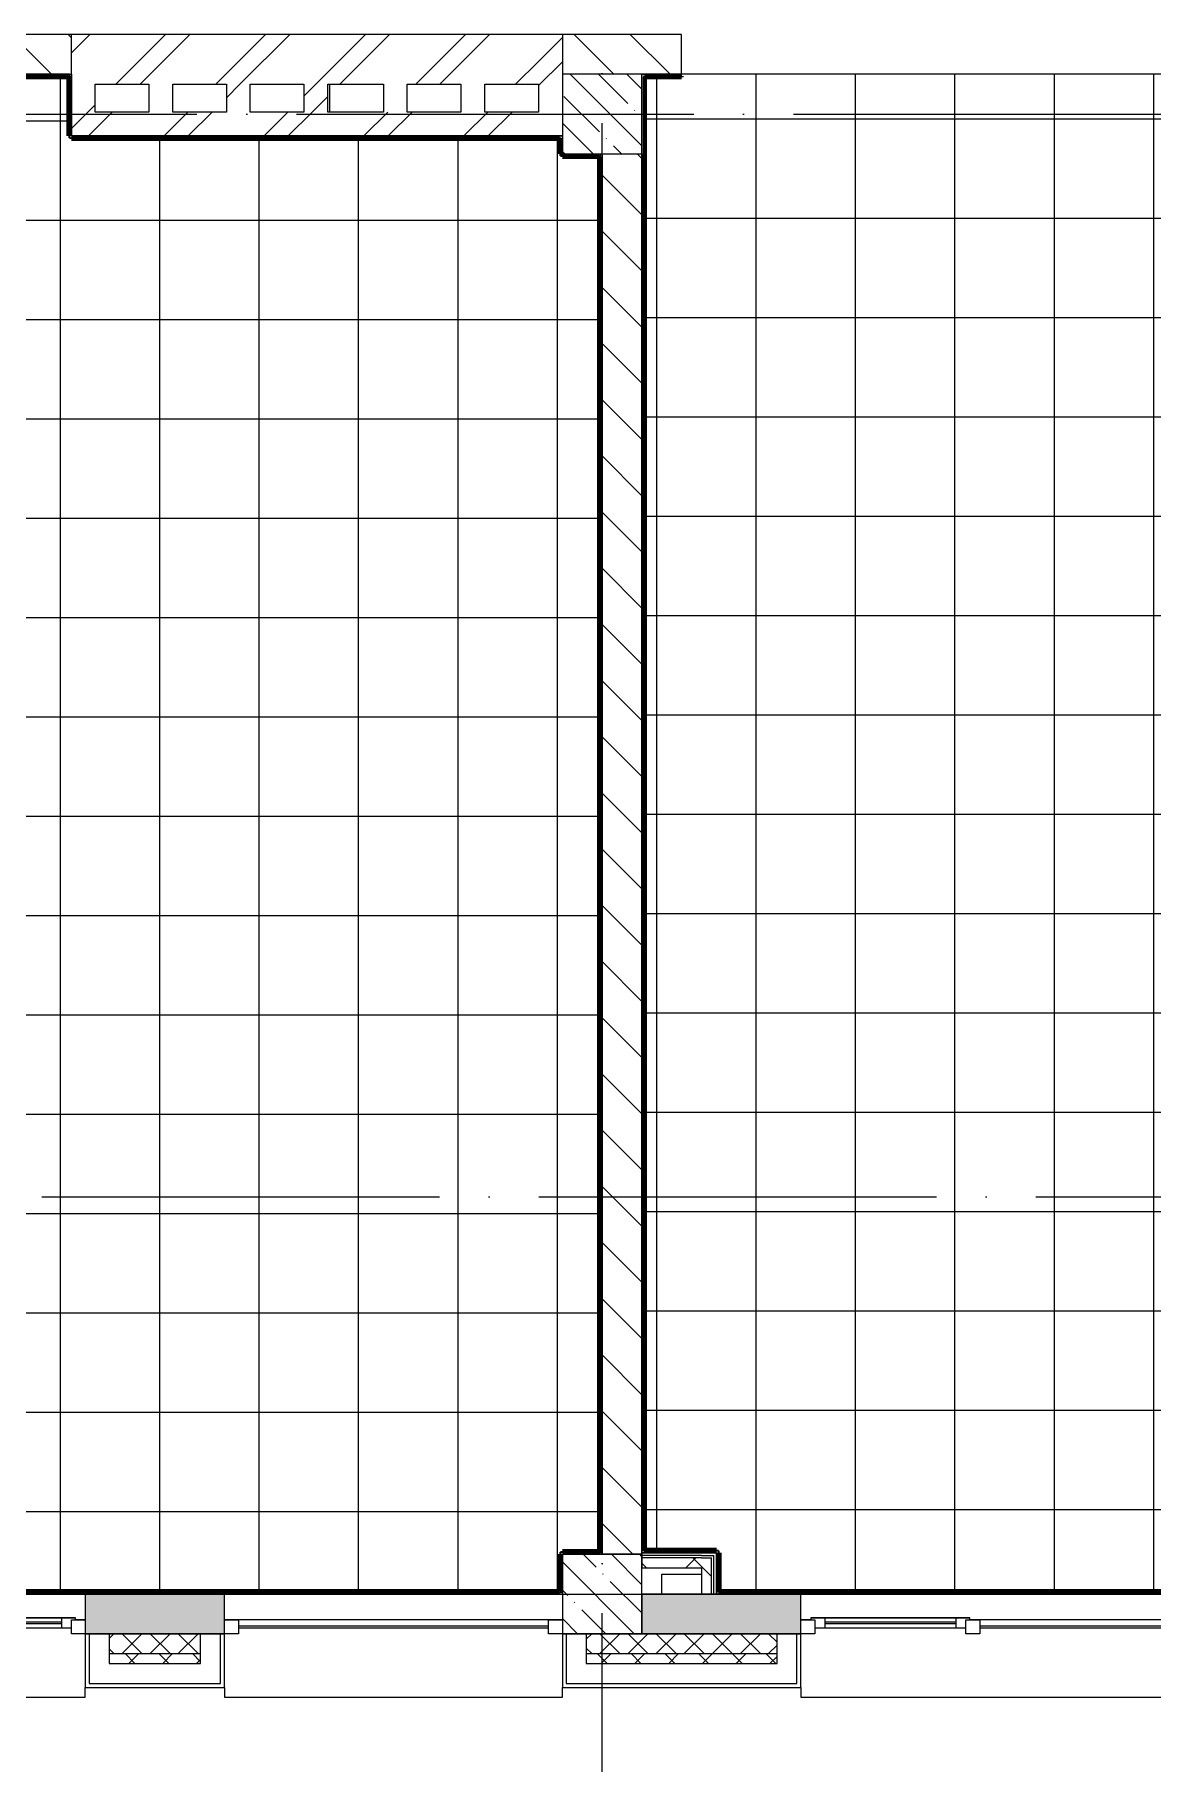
# Model space of a CAD drawing. Header units: millimetres. Extents: x 97 to 214665, y -4577 to 61202.
# Drawn here: x 81393 to 87017, y 42672 to 51375 of the extents above; entities that cross this region are included whole.
import ezdxf

# ---------------------------------------------------------------- set-up
doc = ezdxf.new("R2010")
doc.units = ezdxf.units.MM
doc.linetypes.add('ADSK_Линия сетки', pattern=[2500, 2000, -250, 0, -250])
for name, color, linetype, lineweight in [('A-FLOR-____-OTLN', 192, 'Continuous', 9), ('A-FLOR-____-PATT', 8, 'Continuous', 9), ('A-GLAZ-____-MCUT', 151, 'Continuous', 9), ('A-GLAZ-____-OTLN', 151, 'Continuous', 9), ('A-WALL-____-MCUT', 113, 'Continuous', 9), ('A-WALL-____-PATT', 111, 'Continuous', 9), ('A-WALL-FNSH-MCUT', 113, 'Continuous', 9), ('I-WALL-____-OTLN', 2, 'Continuous', 9), ('S-COLS-____-MCUT', 52, 'Continuous', 9), ('S-COLS-____-OTLN', 52, 'Continuous', 9), ('S-GRID-____-OTLN', 1, 'Continuous', 9)]:
    doc.layers.add(name, color=color, linetype=linetype, lineweight=lineweight)
pattern_1 = [(135, (0, 0), (-141.42136, -141.42136), [])]
pattern_2 = [(45, (0, 0), (-251.4472, 251.4472), []), (45, (0, 381), (-251.4472, 251.4472), [])]
pattern_3 = [(45, (0, 0), (-141.42136, 141.42136), []), (135, (0, 0), (-141.42136, -141.42136), [])]

# ---------------------------------------------------------------- blocks, each defined once
blk = doc.blocks.new('Окно_СКБ_2Ст1 - Окно_СКБ_2Ст 3300_ОК2-29018968-О_АИ_ПП_4_200_Целиком')
at = {"layer": 'A-GLAZ-____-MCUT', "color": 90}
for p, q in [((-1650, -195), (-1650, -125)), ((-1650, -125), (-1580, -125)), ((-1580, -125), (-1580, -195)), ((750, -195), (750, -125)), ((750, -125), (820, -125)), ((820, -125), (820, -195)), ((1580, -155), (820, -155)), ((820, -155), (820, -195)), ((870, -205), (870, -155)), ((1530, -205), (1530, -155)), ((1580, -195), (1580, -125)), ((1580, -125), (1650, -125)), ((1580, -195), (1580, -155)), ((1650, -125), (1650, -195)), ((-1580, -195), (-1650, -195)), ((820, -195), (750, -195)), ((820, -195), (800, -195)), ((800, -195), (800, -205)), ((800, -205), (1600, -205)), ((1600, -205), (800, -205)), ((1650, -195), (1580, -195)), ((1600, -195), (1580, -195)), ((1600, -205), (1600, -195))]:
    blk.add_line(p, q, dxfattribs=at)
at = {"layer": 'A-GLAZ-____-MCUT', "color": 10, "lineweight": 5}
for p, q in [((750, -155), (-1580, -155)), ((750, -165), (-1580, -165)), ((870, -175), (1530, -175)), ((1530, -185), (870, -185))]:
    blk.add_line(p, q, dxfattribs=at)
at = {"layer": 'A-GLAZ-____-OTLN', "color": 10, "lineweight": 5}
for p, q in [((-1650, -195), (800, -195)), ((1600, -195), (1650, -195))]:
    blk.add_line(p, q, dxfattribs=at)
blk = doc.blocks.new('Окно_СКБ_1Ст1 - 120_Окно_СКБ_1Ст_900_ОК3л-29018700-О_АИ_ПП_4_200_Целиком')
at = {"layer": 'A-GLAZ-____-MCUT', "color": 90}
for p, q in [((-450, -195), (-450, -125)), ((-450, -125), (-380, -125)), ((-380, -125), (-380, -195)), ((380, -155), (-380, -155)), ((-380, -155), (-380, -195)), ((-330, -205), (-330, -155)), ((330, -205), (330, -155)), ((380, -195), (380, -125)), ((380, -125), (450, -125)), ((380, -195), (380, -155)), ((450, -125), (450, -195)), ((-380, -195), (-450, -195)), ((-380, -195), (-400, -195)), ((-400, -195), (-400, -205)), ((-400, -205), (400, -205)), ((400, -205), (-400, -205)), ((450, -195), (380, -195)), ((400, -195), (380, -195)), ((400, -205), (400, -195))]:
    blk.add_line(p, q, dxfattribs=at)
at = {"layer": 'A-GLAZ-____-MCUT', "color": 10, "lineweight": 5}
for p, q in [((-330, -175), (330, -175)), ((330, -185), (-330, -185))]:
    blk.add_line(p, q, dxfattribs=at)
at = {"layer": 'A-GLAZ-____-OTLN', "color": 10, "lineweight": 5}
for p, q in [((-450, -195), (-400, -195)), ((400, -195), (450, -195))]:
    blk.add_line(p, q, dxfattribs=at)
blk = doc.blocks.new('Окно_СКБ_1Ст1 - 120_Окно_СКБ_1Ст_1700_ОК19Л-29018918-О_АИ_ПП_4_200_Целиком')
at = {"layer": 'A-GLAZ-____-MCUT', "color": 90}
for p, q in [((-850, -195), (-850, -125)), ((-850, -125), (-780, -125)), ((-780, -125), (-780, -195)), ((780, -195), (780, -125)), ((780, -125), (850, -125)), ((850, -125), (850, -195)), ((-780, -195), (-850, -195)), ((850, -195), (780, -195))]:
    blk.add_line(p, q, dxfattribs=at)
at = {"layer": 'A-GLAZ-____-MCUT', "color": 10, "lineweight": 5}
for p, q in [((780, -155), (-780, -155)), ((780, -165), (-780, -165))]:
    blk.add_line(p, q, dxfattribs=at)
at = {"layer": 'A-GLAZ-____-OTLN', "color": 10, "lineweight": 5}
blk.add_line((-850, -195), (850, -195), dxfattribs=at)
blk = doc.blocks.new('WNW_Отлив1 - Отлив_металлический 2-28596055-О_АИ_ПП_4_200_Целиком')
at = {"layer": 'A-GLAZ-____-OTLN', "color": 10, "lineweight": 5}
for p, q in [((450, 320), (-450, 320)), ((-450, 320), (-450, 270)), ((450, 270), (450, 320))]:
    blk.add_line(p, q, dxfattribs=at)
blk = doc.blocks.new('WNW_Отлив1 - Отлив_металлический 2-28595994-О_АИ_ПП_4_200_Целиком')
at = {"layer": 'A-GLAZ-____-OTLN', "color": 10, "lineweight": 5}
for p, q in [((850, 320), (-850, 320)), ((-850, 320), (-850, 270)), ((850, 270), (850, 320))]:
    blk.add_line(p, q, dxfattribs=at)
blk = doc.blocks.new('WNW_Отлив1 - Отлив_металлический 2-28598290-О_АИ_ПП_4_200_Целиком')
at = {"layer": 'A-GLAZ-____-OTLN', "color": 10, "lineweight": 5}
for p, q in [((1650, 320), (-1650, 320)), ((-1650, 320), (-1650, 270)), ((1650, 270), (1650, 320))]:
    blk.add_line(p, q, dxfattribs=at)
blk = doc.blocks.new('BSC_Колонна _Прямоугольная - 400x400-V43-О_АИ_ПП_4_200_Целиком')
at = {"layer": 'S-COLS-____-OTLN', "lineweight": 5}
h = blk.add_hatch(dxfattribs=at)
h.set_pattern_fill('FP_79', color=256, style=0, pattern_type=2)
h.set_pattern_definition([(135, (-26750, -50975), (-142.5619, -142.5619), []), (135, (-26607.44, -50975), (-142.5619, -142.5619), [252.016, -50.403, 3.353, -47.05])])
h.paths.add_polyline_path([(-200, -200), (200, -200), (200, 200), (-200, 200)])
at = {"layer": 'S-COLS-____-MCUT', "color": 130, "lineweight": 25}
for p, q in [((200, 200), (-200, 200)), ((-200, 200), (-200, -200)), ((200, -200), (200, 200)), ((-200, -200), (200, -200))]:
    blk.add_line(p, q, dxfattribs=at)
blk = doc.blocks.new('0083_СОШ675_АР_R22_rvt-1-О_АИ_ПП_4_200_Целиком')
at = {"layer": 'A-WALL-____-PATT', "lineweight": 5}
h = blk.add_hatch(dxfattribs=at)
h.set_pattern_fill('FP_8', color=10, style=0, pattern_type=2)
h.set_pattern_definition(pattern_1)
h.paths.add_polyline_path([(24080, 51175), (24080, 51375), (20550, 51375), (20550, 51175), (23378.3, 51175)])
h.paths.add_polyline_path([(18050, 51175), (18050, 51375), (17250, 51375), (17250, 51175), (17950, 51175)])
h.paths.add_polyline_path([(14750, 51175), (14750, 51375), (11420, 51375), (11420, 51175), (13714.8, 51175)])
h = blk.add_hatch(dxfattribs=at)
h.set_pattern_fill('FP_11', color=10, style=0, pattern_type=2)
h.set_pattern_definition(pattern_2)
h.paths.add_polyline_path([(24200, 50865), (24200, 51375), (24080, 51375), (24080, 50865)])
h = blk.add_hatch(dxfattribs=at)
h.set_pattern_fill('FP_11', color=10, style=0, pattern_type=2)
h.set_pattern_definition(pattern_2)
h.paths.add_polyline_path([(25650, 51125), (26430, 51125), (26430, 51375), (24200, 51375), (24200, 51125), (25370, 51125)])
h = blk.add_hatch(dxfattribs=at)
h.set_pattern_fill('FP_11', color=10, style=0, pattern_type=2)
h.set_pattern_definition(pattern_2)
h.paths.add_polyline_path([(26550, 50865), (26550, 51375), (26430, 51375), (26430, 50865)])
h = blk.add_hatch(dxfattribs=at)
h.set_pattern_fill('FP_8', color=10, style=0, pattern_type=2)
h.set_pattern_definition(pattern_1)
h.paths.add_polyline_path([(27150, 51175), (27150, 51375), (26550, 51375), (26550, 51175), (26950, 51175)])
h = blk.add_hatch(dxfattribs=at)
h.set_pattern_fill('FP_11', color=10, style=0, pattern_type=2)
h.set_pattern_definition(pattern_2)
h.paths.add_polyline_path([(24590, 50985), (24590, 51125), (24470, 51125), (24470, 50985)])
h = blk.add_hatch(dxfattribs=at)
h.set_pattern_fill('FP_11', color=10, style=0, pattern_type=2)
h.set_pattern_definition(pattern_2)
h.paths.add_polyline_path([(24980, 50985), (24980, 51125), (24860, 51125), (24860, 50985)])
h = blk.add_hatch(dxfattribs=at)
h.set_pattern_fill('FP_11', color=10, style=0, pattern_type=2)
h.set_pattern_definition(pattern_2)
h.paths.add_polyline_path([(25250, 50985), (25370, 50985), (25370, 51125), (25250, 51125)])
h = blk.add_hatch(dxfattribs=at)
h.set_pattern_fill('FP_11', color=10, style=0, pattern_type=2)
h.set_pattern_definition(pattern_2)
h.paths.add_polyline_path([(26160, 50985), (26160, 51125), (26040, 51125), (26040, 50985)])
h = blk.add_hatch(dxfattribs=at)
h.set_pattern_fill('FP_11', color=10, style=0, pattern_type=2)
h.set_pattern_definition(pattern_2)
h.paths.add_polyline_path([(25311, 50865), (26430, 50865), (26430, 50985), (24200, 50985), (24200, 50865), (24344.6, 50865)])
h = blk.add_hatch(dxfattribs=at)
h.set_pattern_fill('FP_8', color=10, style=0, pattern_type=2)
h.set_pattern_definition(pattern_1)
h.paths.add_polyline_path([(26950, 43725), (26950, 50775), (26750, 50775), (26750, 43725), (26760.5, 43725)])
h = blk.add_hatch(dxfattribs=at)
h.set_pattern_fill('FP_20', color=252, style=0, pattern_type=2)
h.set_pattern_definition(pattern_3)
h.paths.add_polyline_path([(26950, 43657), (27250, 43657), (27250, 43707), (26950, 43707)])
h = blk.add_hatch(dxfattribs=at)
h.set_pattern_fill('FP_20', color=252, style=0, pattern_type=2)
h.set_pattern_definition(pattern_3)
h.paths.add_polyline_path([(27300, 43525), (27300, 43707), (27250, 43707), (27250, 43525)])
h = blk.add_hatch(dxfattribs=at)
h.set_pattern_fill('FP_74', color=10, style=0, pattern_type=2)
h.set_pattern_definition([(50, (0, 0), (364.3679, -31.8783), [38.1, -419.1]), (355, (0, 0), (-70.4859, 382.1133), [30.48, -335.28]), (100.451, (30.36, -2.66), (293.885, 350.2334), [32.38, -356.18]), (46.184, (0, 101.6), (542.1585, -84.0858), [57.15, -628.65]), (96.636, (45.2, 94.6), (474.805, 494.8554), [48.57, -534.27]), (351.184, (0, 101.6), (474.8102, 494.85), [45.72, -502.92]), (21, (50.8, 76.2), (303.2285, -204.5305), [38.1, -419.1]), (326, (50.8, 76.2), (123.6039, 368.376), [30.48, -335.28]), (71.451, (76.07, 59.16), (426.8341, 163.8427), [32.38, -356.18]), (37.5, (0, 0), (6.17665, 169.11015), [16.764, -314.452, 16.764, -323.596, -336.55]), (37.5, (0, 0), (6.17665, 169.11015), [-671.576, 16.764, -319.786]), (7.5, (0, 0), (133.63888, 200.3615), [16.764, -177.292, 16.764, -306.832, -128.27]), (7.5, (0, 0), (133.63888, 200.3615), [-517.652, 16.764, -111.506]), (327.5, (-113.28, 0), (271.18182, -11.45836), [16.764, -110.236, 16.764, -379.476, -525.78]), (327.5, (-113.28, 0), (271.18182, -11.45836), [-523.24, 16.764, -509.016]), (317.5, (-164.08, 0), (296.2585, 50.85285), [16.764, -148.336, 16.764, -246.38, -373.38]), (317.5, (-164.08, 0), (296.2585, 50.85285), [-428.244, 16.764, -356.616])])
h.paths.add_polyline_path([(67170, 43325), (69050, 43325), (69050, 43525), (67050, 43525), (67050, 43325), (67070, 43325)])
h.paths.add_polyline_path([(64650, 43325), (65350, 43325), (65350, 43525), (64650, 43525)])
h.paths.add_polyline_path([(60830, 43325), (60850, 43325), (60850, 43525), (60150, 43525), (60150, 43325), (60730, 43325)])
h.paths.add_polyline_path([(62570, 43325), (63350, 43325), (63350, 43525), (62550, 43525), (62550, 43325)])
h.paths.add_polyline_path([(58070, 43325), (58850, 43325), (58850, 43525), (58050, 43525), (58050, 43325)])
h.paths.add_polyline_path([(54301.6, 43325), (54350, 43325), (54350, 43525), (53550, 43525), (53550, 43325), (53818.4, 43325)])
h.paths.add_polyline_path([(49850, 43325), (49850, 43525), (49050, 43525), (49050, 43325), (49469.8, 43325)])
h.paths.add_polyline_path([(44670, 43325), (45350, 43325), (45350, 43525), (44550, 43525), (44550, 43325), (44638.1, 43325)])
h.paths.add_polyline_path([(42850, 43325), (42850, 43525), (42150, 43525), (42150, 43325), (42830, 43325)])
h.paths.add_polyline_path([(40772.6, 43325), (40850, 43325), (40850, 43525), (40050, 43525), (40050, 43325), (40289.5, 43325)])
h.paths.add_polyline_path([(36350, 43325), (36750, 43325), (36750, 43525), (36350, 43525)])
h.paths.add_polyline_path([(35570, 43325), (35950, 43325), (35950, 43525), (35550, 43525), (35550, 43325)])
h.paths.add_polyline_path([(32075.5, 43325), (32250, 43325), (32250, 43525), (31450, 43525), (31450, 43325), (31592.3, 43325)])
h.paths.add_polyline_path([(27726.9, 43325), (27750, 43325), (27750, 43525), (26950, 43525), (26950, 43325), (27630, 43325)])
h.paths.add_polyline_path([(23250, 43325), (23250, 43525), (22450, 43525), (22450, 43325), (23230, 43325)])
h.paths.add_polyline_path([(24730, 43325), (24850, 43325), (24850, 43525), (24150, 43525), (24150, 43325), (24270, 43325)])
h.paths.add_polyline_path([(18730, 43325), (18750, 43325), (18750, 43525), (17950, 43525), (17950, 43325), (18630, 43325)])
h.paths.add_polyline_path([(13450, 43325), (14250, 43325), (14250, 43525), (13450, 43525)])
h.paths.add_polyline_path([(9730, 43325), (9750, 43325), (9750, 43525), (8950, 43525), (8950, 43325), (9630, 43325)])
h.paths.add_polyline_path([(6467.1, 43325), (6850, 43325), (6850, 43525), (6150, 43525), (6150, 43325), (6270, 43325)])
h.paths.add_polyline_path([(5017.6, 43325), (5250, 43325), (5250, 43525), (4450, 43525), (4450, 43325), (4534.4, 43325)])
h.paths.add_polyline_path([(750, 43325), (750, 43525), (200, 43525), (200, 43325), (730, 43325)])
h = blk.add_hatch(dxfattribs=at)
h.set_pattern_fill('FP_21', color=10, style=0, pattern_type=2)
h.set_pattern_definition([(45, (0, 0), (-70.71068, 70.71068), []), (135, (0, 0), (-70.71068, -70.71068), [])])
h.paths.add_polyline_path([(69150, 43225), (69150, 43325), (67170, 43325), (67170, 43225), (68796.9, 43225)])
h.paths.add_polyline_path([(64770, 43225), (65230, 43225), (65230, 43325), (64770, 43325), (64770, 43281.5)])
h.paths.add_polyline_path([(63630, 43225), (63630, 43325), (62670, 43325), (62670, 43225)])
h.paths.add_polyline_path([(60730, 43225), (60730, 43325), (60270, 43325), (60270, 43225)])
h.paths.add_polyline_path([(59130, 43225), (59130, 43325), (58170, 43325), (58170, 43225)])
h.paths.add_polyline_path([(54630, 43225), (54630, 43325), (53670, 43325), (53670, 43225)])
h.paths.add_polyline_path([(49170, 43225), (50130, 43225), (50130, 43325), (49170, 43325), (49170, 43281.5)])
h.paths.add_polyline_path([(45630, 43225), (45630, 43325), (44670, 43325), (44670, 43225)])
h.paths.add_polyline_path([(42270, 43225), (42730, 43225), (42730, 43325), (42270, 43325), (42270, 43281.5)])
h.paths.add_polyline_path([(41130, 43225), (41130, 43325), (40170, 43325), (40170, 43225), (40772.6, 43225)])
h.paths.add_polyline_path([(35670, 43225), (36630, 43225), (36630, 43325), (35670, 43325), (35670, 43281.5)])
h.paths.add_polyline_path([(32130, 43225), (32130, 43325), (31170, 43325), (31170, 43225)])
h.paths.add_polyline_path([(26670, 43225), (27630, 43225), (27630, 43325), (26670, 43325), (26670, 43281.5)])
h.paths.add_polyline_path([(24270, 43225), (24730, 43225), (24730, 43325), (24270, 43325), (24270, 43281.5)])
h.paths.add_polyline_path([(23130, 43225), (23130, 43325), (22170, 43325), (22170, 43225)])
h.paths.add_polyline_path([(17670, 43225), (18630, 43225), (18630, 43325), (17670, 43325), (17670, 43281.5)])
h.paths.add_polyline_path([(14130, 43225), (14130, 43325), (13170, 43325), (13170, 43225), (13714.8, 43225)])
h.paths.add_polyline_path([(9630, 43225), (9630, 43325), (8670, 43325), (8670, 43225)])
h.paths.add_polyline_path([(5130, 43225), (5130, 43325), (4170, 43325), (4170, 43225)])
h.paths.add_polyline_path([(6270, 43225), (6730, 43225), (6730, 43325), (6270, 43325), (6270, 43281.5)])
h.paths.add_polyline_path([(630, 43225), (630, 43325), (-300, 43325), (-300, 43225)])
h = blk.add_hatch(dxfattribs=at)
h.set_pattern_fill('FP_7', color=10, style=0, pattern_type=2)
h.set_pattern_definition([(135, (0, 0), (-84.85281, -84.85281), []), (225, (0, 0), (84.85281, -84.85281), [])])
h.paths.add_polyline_path([(69050, 43175), (69150, 43175), (69150, 43225), (67170, 43225), (67170, 43175), (68796.9, 43175)])
h.paths.add_polyline_path([(65230, 43175), (65230, 43225), (64770, 43225), (64770, 43175)])
h.paths.add_polyline_path([(63630, 43175), (63630, 43225), (62670, 43225), (62670, 43175)])
h.paths.add_polyline_path([(60730, 43175), (60730, 43225), (60270, 43225), (60270, 43175)])
h.paths.add_polyline_path([(59130, 43175), (59130, 43225), (58170, 43225), (58170, 43175)])
h.paths.add_polyline_path([(54630, 43175), (54630, 43225), (53670, 43225), (53670, 43175)])
h.paths.add_polyline_path([(50130, 43175), (50130, 43225), (49170, 43225), (49170, 43175)])
h.paths.add_polyline_path([(44670, 43175), (45630, 43175), (45630, 43225), (44670, 43225)])
h.paths.add_polyline_path([(42730, 43175), (42730, 43225), (42270, 43225), (42270, 43175)])
h.paths.add_polyline_path([(41130, 43175), (41130, 43225), (40170, 43225), (40170, 43175), (40772.6, 43175)])
h.paths.add_polyline_path([(36630, 43175), (36630, 43225), (35670, 43225), (35670, 43175)])
h.paths.add_polyline_path([(32130, 43175), (32130, 43225), (31170, 43225), (31170, 43175)])
h.paths.add_polyline_path([(26670, 43175), (27630, 43175), (27630, 43225), (26670, 43225)])
h.paths.add_polyline_path([(24270, 43175), (24730, 43175), (24730, 43225), (24270, 43225)])
h.paths.add_polyline_path([(23130, 43175), (23130, 43225), (22170, 43225), (22170, 43175)])
h.paths.add_polyline_path([(17670, 43175), (18630, 43175), (18630, 43225), (17670, 43225)])
h.paths.add_polyline_path([(13714.8, 43175), (14130, 43175), (14130, 43225), (13170, 43225), (13170, 43175)])
h.paths.add_polyline_path([(9630, 43175), (9630, 43225), (8670, 43225), (8670, 43175)])
h.paths.add_polyline_path([(6730, 43175), (6730, 43225), (6270, 43225), (6270, 43175)])
h.paths.add_polyline_path([(4170, 43175), (5130, 43175), (5130, 43225), (4170, 43225)])
h.paths.add_polyline_path([(630, 43175), (630, 43225), (-350, 43225), (-350, 43175)])
at = {"layer": 'S-COLS-____-OTLN', "lineweight": 5}
h = blk.add_hatch(dxfattribs=at)
h.set_pattern_fill('FP_31', color=256, style=0, pattern_type=2)
h.set_pattern_definition([(135, (0, 0), (-142.5612, -142.5612), []), (135, (142.56, 0), (-142.5612, -142.5612), [252.016, -50.403, 3.353, -47.05])])
h.paths.add_polyline_path([(26550, 43325), (26950, 43325), (26950, 43725), (26550, 43725)])
at = {"layer": 'A-FLOR-____-OTLN', "color": 90}
for p, q in [((25380, 50985), (25380, 51125)), ((27050, 43525), (27050, 43625)), ((27050, 43625), (27250, 43625))]:
    blk.add_line(p, q, dxfattribs=at)
at = {"layer": 'A-WALL-____-MCUT', "color": 50, "lineweight": 13}
for p, q in [((24080, 51375), (20550, 51375)), ((24200, 51375), (24080, 51375)), ((26430, 51375), (24200, 51375)), ((26550, 51375), (26430, 51375)), ((27150, 51375), (26550, 51375)), ((27150, 51175), (27150, 51375)), ((20550, 51175), (24080, 51175)), ((24080, 51175), (24080, 50865)), ((26950, 51175), (27150, 51175)), ((24200, 50985), (24200, 51125)), ((24200, 51125), (24470, 51125)), ((24470, 51125), (24470, 50985)), ((24590, 50985), (24590, 51125)), ((24590, 51125), (24860, 51125)), ((24860, 51125), (24860, 50985)), ((24980, 50985), (24980, 51125)), ((24980, 51125), (25250, 51125)), ((25250, 51125), (25250, 50985)), ((25370, 50985), (25370, 51125)), ((25370, 51125), (25650, 51125)), ((25650, 51125), (25650, 50985)), ((25770, 50985), (25770, 51125)), ((25770, 51125), (26040, 51125)), ((26040, 51125), (26040, 50985)), ((26160, 50985), (26160, 51125)), ((26160, 51125), (26430, 51125)), ((26430, 51125), (26430, 50985)), ((24470, 50985), (24200, 50985)), ((24860, 50985), (24590, 50985)), ((25250, 50985), (24980, 50985)), ((25650, 50985), (25370, 50985)), ((26040, 50985), (25770, 50985)), ((26430, 50985), (26160, 50985)), ((24080, 50865), (24200, 50865)), ((24200, 50865), (26430, 50865)), ((26430, 50865), (26550, 50865)), ((26750, 50775), (26750, 43725)), ((26950, 43725), (26950, 50775)), ((26750, 43725), (26950, 43725)), ((26950, 43707), (26950, 43657)), ((27250, 43707), (26950, 43707)), ((27250, 43707), (27300, 43707)), ((27300, 43525), (27300, 43707)), ((26950, 43657), (27250, 43657)), ((27250, 43657), (27250, 43525)), ((24850, 43525), (24150, 43525)), ((24150, 43525), (24150, 43325)), ((24850, 43325), (24850, 43525)), ((27750, 43525), (26950, 43525)), ((27250, 43525), (27300, 43525)), ((27750, 43325), (27750, 43525)), ((24170, 43325), (24150, 43325)), ((24150, 43325), (24170, 43325)), ((24270, 43325), (24170, 43325)), ((24170, 43325), (24270, 43325)), ((24730, 43325), (24270, 43325)), ((24270, 43325), (24730, 43325)), ((24830, 43325), (24730, 43325)), ((24730, 43325), (24830, 43325)), ((24850, 43325), (24830, 43325)), ((24830, 43325), (24850, 43325)), ((27630, 43325), (26950, 43325)), ((26950, 43325), (27630, 43325)), ((27730, 43325), (27630, 43325)), ((27630, 43325), (27730, 43325)), ((27750, 43325), (27730, 43325)), ((27730, 43325), (27750, 43325))]:
    blk.add_line(p, q, dxfattribs=at)
at = {"layer": 'A-WALL-____-MCUT', "color": 10, "lineweight": 5}
for p, q in [((24080, 51175), (24080, 51375)), ((26550, 51375), (26550, 51175)), ((27250, 43719.5), (26950, 43719.5)), ((27250, 43719.5), (27300, 43719.5)), ((27300, 43719.5), (27312.5, 43719.5)), ((27312.5, 43525), (27312.5, 43719.5)), ((26950, 43525), (26950, 43325)), ((24170, 43325), (24170, 43075)), ((24270, 43325), (24270, 43225)), ((24730, 43225), (24730, 43325)), ((24830, 43075), (24830, 43325)), ((26570, 43325), (26570, 43075)), ((26670, 43325), (26670, 43225)), ((27630, 43225), (27630, 43325)), ((27730, 43075), (27730, 43325)), ((24270, 43225), (24270, 43175)), ((24270, 43225), (24730, 43225)), ((24270, 43175), (24730, 43175)), ((24730, 43175), (24730, 43225)), ((26670, 43225), (26670, 43175)), ((26670, 43225), (27630, 43225)), ((26670, 43175), (27630, 43175)), ((27630, 43175), (27630, 43225)), ((24170, 43075), (24830, 43075)), ((26570, 43075), (27730, 43075))]:
    blk.add_line(p, q, dxfattribs=at)
at = {"layer": 'A-WALL-____-MCUT', "color": 90}
blk.add_line((26950, 43325), (26670, 43325), dxfattribs=at)
at = {"layer": 'A-WALL-FNSH-MCUT', "color": 90}
for p, q in [((27250, 43732), (26950, 43732)), ((26950, 43732), (26950, 43719.5)), ((26950, 43719.5), (26950, 43707)), ((27300, 43732), (27250, 43732)), ((27312.5, 43732), (27300, 43732)), ((27325, 43732), (27312.5, 43732)), ((27325, 43525), (27325, 43732)), ((27300, 43525), (27312.5, 43525)), ((27312.5, 43525), (27325, 43525)), ((24150, 43325), (24150, 43055)), ((24850, 43055), (24850, 43325)), ((26570, 43325), (26550, 43325)), ((26550, 43325), (26550, 43055)), ((26670, 43325), (26570, 43325)), ((27750, 43055), (27750, 43325)), ((24150, 43055), (24850, 43055)), ((26550, 43055), (27750, 43055))]:
    blk.add_line(p, q, dxfattribs=at)
at = {"layer": 'I-WALL-____-OTLN', "color": 90}
for p, q in [((23250, 43525), (24150, 43525)), ((24850, 43525), (26550, 43525)), ((27750, 43525), (31050, 43525))]:
    blk.add_line(p, q, dxfattribs=at)
at = {"layer": 'S-COLS-____-MCUT', "color": 130, "lineweight": 25}
for p, q in [((26950, 43725), (26550, 43725)), ((26550, 43725), (26550, 43325)), ((26950, 43525), (26950, 43725)), ((26550, 43325), (26950, 43325))]:
    blk.add_line(p, q, dxfattribs=at)
at = {"layer": 'S-COLS-____-OTLN', "color": 90}
blk.add_line((26950, 43325), (26950, 43525), dxfattribs=at)
at = {"layer": 'A-GLAZ-____-OTLN', "color": 90, "lineweight": 9, "rotation": 180}
for name, p in [('Окно_СКБ_1Ст1 - 120_Окно_СКБ_1Ст_900_ОК3л-29018700-О_АИ_ПП_4_200_Целиком', (23700, 43200)), ('Окно_СКБ_1Ст1 - 120_Окно_СКБ_1Ст_1700_ОК19Л-29018918-О_АИ_ПП_4_200_Целиком', (25700, 43200)), ('Окно_СКБ_2Ст1 - Окно_СКБ_2Ст 3300_ОК2-29018968-О_АИ_ПП_4_200_Целиком', (29400, 43200)), ('WNW_Отлив1 - Отлив_металлический 2-28596055-О_АИ_ПП_4_200_Целиком', (23700, 43325)), ('WNW_Отлив1 - Отлив_металлический 2-28595994-О_АИ_ПП_4_200_Целиком', (25700, 43325)), ('WNW_Отлив1 - Отлив_металлический 2-28598290-О_АИ_ПП_4_200_Целиком', (29400, 43325))]:
    blk.add_blockref(name, p, dxfattribs=at)
at = {"layer": 'S-COLS-____-OTLN', "color": 90, "lineweight": 9}
blk.add_blockref('BSC_Колонна _Прямоугольная - 400x400-V43-О_АИ_ПП_4_200_Целиком', (26750, 50975), dxfattribs=at)

msp = doc.modelspace()

# ---------------------------------------------------------------- hatches: boundary and pattern name
at = {"layer": 'A-FLOR-____-PATT'}
h = msp.add_hatch(dxfattribs=at)
h.set_pattern_fill('FP_206', color=256, style=0, pattern_type=2)
h.set_pattern_definition([(270, (92023.1, 47450), (500, 3e-14), []), (0, (92023.1, 47450), (0, 500), [])])
h.paths.add_polyline_path([(88548.114412, 43525), (88548.114412, 43725), (88948.09249, 43725), (88948.09249, 43731.999414), (88548.09249, 43732), (88548.09249, 43525.000586)])
h.paths.add_polyline_path([(84838.114412, 43540.000586), (88533.09249, 43540.000586), (88533.09249, 43732), (88538.09249, 43732), (88538.09249, 43742), (88548.09249, 43742), (88548.114412, 43747), (89323.114412, 43747), (89323.114412, 43742), (89333.114412, 43742), (89333.114412, 43732), (89338.114412, 43732), (89338.114412, 43540.000586), (93058.114412, 43540.000586), (93058.114412, 43732.03554), (93063.114412, 43732.03554), (93063.114412, 43742.03554), (93073.114412, 43742.03554), (93073.745582, 43747.03554), (93433.114412, 43747.03554), (93433.114412, 50850), (90598.114412, 50850), (90598.114412, 50855), (90588.114412, 50855), (90588.114412, 50864.999414), (90583.114412, 50864.999414), (90583.114412, 51160), (88963.09249, 51160), (88963.09249, 50766), (88958.09249, 50766), (88958.09249, 50756), (88948.09249, 50756), (88948.09249, 50751), (87938.09249, 50751), (87938.09249, 50756), (87928.09249, 50756), (87928.09249, 50752.5), (87918.09249, 50752.5), (87918.09249, 51155), (87283.114412, 51155), (87283.114412, 51160), (87148.114412, 51160), (87148.114412, 51174.999414), (84648.114412, 51174.999414), (84648.114412, 51160), (84463.09249, 51160), (84463.09249, 43747), (84823.114412, 43747), (84823.114412, 43742), (84833.114412, 43742), (84833.114412, 43732), (84838.114412, 43731.971228)])
h.paths.add_polyline_path([(89248.114412, 43731.999414), (89248.112067, 43732), (89090.405757, 43731.999414)])
h.paths.add_polyline_path([(88947.603807, 50766), (88948.09249, 50766), (88948.09249, 50774.999414), (88748.09249, 50774.999414), (88748.09249, 50766)])
h.paths.add_polyline_path([(87928.09249, 51165), (87938.09249, 51165), (87938.091904, 51174.999414), (87928.09249, 51174.999414)])
h = msp.add_hatch(dxfattribs=at)
h.set_pattern_fill('FP_273', color=256, style=0, pattern_type=2)
h.set_pattern_definition([(270, (92023.1, 47440), (500, 3e-14), []), (0, (92023.1, 47440), (0, 500), [])])
h.paths.add_polyline_path([(82809.109878, 43540.000586), (84033.09249, 43540.000586), (84033.09249, 43725), (84038.09249, 43725), (84038.09249, 43735), (84048.09249, 43735), (84048.823632, 43740), (84233.114412, 43740), (84233.114412, 50760.000586), (84048.114412, 50760.000586), (84048.098326, 50765.000586), (84038.114412, 50765.36437), (84038.114412, 50775), (84033.114412, 50775.000586), (84033.114412, 50850), (81578.114412, 50850), (81578.11133, 50855), (81568.114412, 50855), (81568.114412, 50865), (81563.114412, 50865.09165), (81563.114412, 51160), (79963.09249, 51160), (79963.09249, 50766), (79958.09249, 50765), (79958.09249, 50756), (79948.09249, 50756), (79947.320086, 50751), (78948.114412, 50751), (78948.114412, 50756), (78938.114412, 50756), (78938.114412, 50752.5), (78928.114412, 50752.5), (78928.114412, 51155), (78293.136333, 51155), (78293.136333, 51164.999414), (78273.09249, 51164.999414), (78273.09249, 51160), (78048.114412, 51160), (78048.114412, 51164.999414), (75548.114412, 51164.999414), (75548.114412, 51160), (75463.09249, 51160), (75463.09249, 50775), (75458.09249, 50775), (75458.09249, 50765), (75448.09249, 50764.227262), (75447.972568, 50760), (75263.09249, 50760), (75263.09249, 43747), (75823.114412, 43747), (75823.114412, 43742), (75833.114412, 43742), (75833.114412, 43732), (75838.114412, 43732), (75838.114412, 43540.000586), (79533.09249, 43540.000586), (79533.09249, 43732), (79538.09249, 43732), (79538.09249, 43742), (79548.09249, 43742), (79548.114412, 43747), (80325.695588, 43747), (80325.695588, 43742), (80335.695588, 43742), (80335.695588, 43732), (80340.695588, 43732), (80340.695588, 43540.000586), (82357.114764, 43540.000586)])
h.paths.add_polyline_path([(84048.09249, 43540.000586), (84048.114412, 43540.000586), (84048.09249, 43714.998822)])
h.paths.add_polyline_path([(79548.114412, 43540.000586), (79548.681788, 43725), (79948.09249, 43725), (79948.09249, 43731.999414), (79548.09249, 43732), (79548.09249, 43540.000586)])
h.paths.add_polyline_path([(84248.09249, 43725), (84248.114412, 43725), (84248.09249, 43735)])
h.paths.add_polyline_path([(75258.09249, 43725), (75448.114412, 43725), (75448.100345, 43732), (75248.114412, 43732), (75248.3981, 43725)])
h.paths.add_polyline_path([(80250.695588, 43731.999414), (80250.693244, 43732), (79948.114412, 43732)])
at = {"layer": 'A-WALL-____-PATT'}
for points in [[(81568.114412, 51165), (81568.114412, 51175), (79948.09249, 51175), (79948.09249, 51165), (80876.403454, 51165)], [(81578.114412, 50855), (81578.114412, 51165), (81568.114412, 51165), (81568.114412, 50855)], [(84448.09249, 43742), (84458.09249, 43742), (84458.09249, 51165), (84448.114412, 51165), (84448.09249, 44004.354393)], [(84038.114412, 50855), (84048.114412, 50855), (84048.114412, 50865), (81578.114412, 50865), (81578.114412, 50855), (83775.46309, 50855)], [(84048.114412, 50765.000586), (84048.114412, 50855), (84038.114412, 50855), (84038.114412, 50765.000586)], [(84238.114412, 50765.000586), (84238.114412, 50775), (84048.114412, 50775), (84048.114412, 50765.000586)], [(84238.114412, 43735), (84248.114412, 43735), (84248.113826, 50775), (84238.114412, 50775), (84238.114412, 44004.354393)], [(84048.09249, 43535.000586), (84048.09249, 43735), (84038.09249, 43735), (84038.09249, 43535.000586)], [(84248.09249, 43725), (84248.09249, 43735), (84048.09249, 43735), (84048.09249, 43725)], [(84823.114412, 43732), (84833.114412, 43732), (84833.114412, 43742), (84448.09249, 43742), (84448.09249, 43732), (84741.816302, 43732)], [(84833.114412, 43535.000586), (84833.114412, 43732), (84823.114412, 43732), (84823.114412, 43535.000586)], [(85248.09249, 43525.000586), (85248.09249, 43535.000586), (84823.114412, 43535.000586), (84823.114412, 43525.000586), (85224.992908, 43525.000586)]]:
    msp.add_hatch(color=7, dxfattribs=at).paths.add_polyline_path(points)
h = msp.add_hatch(color=7, dxfattribs=at)
h.paths.add_polyline_path([(87640.875939, 51165), (87928.09249, 51165), (87928.09249, 51175), (87148.114412, 51175), (87148.114412, 51165), (87293.114412, 51165)])
h.paths.add_polyline_path([(84648.114412, 51165), (84648.114412, 51175), (84448.114412, 51174.978078), (84448.114412, 51165), (84458.09249, 51165)])
h = msp.add_hatch(color=7, dxfattribs=at)
h.paths.add_polyline_path([(82348.114412, 43525.000586), (82348.114412, 43535.000586), (81648.114412, 43535.000586), (81648.114412, 43525.000586)])
h.paths.add_polyline_path([(80393.226848, 43525.000586), (80748.114412, 43525.000586), (80748.114412, 43535.000586), (80325.695588, 43535.000586), (80325.695588, 43525.000586)])

# ---------------------------------------------------------------- linework, layer by layer
at = {"layer": 'A-FLOR-____-OTLN'}
msp.add_line((87148.114412, 51174.999414), (84648.114412, 51174.999414), dxfattribs=at)
at = {"layer": 'A-WALL-____-MCUT', "color": 7}
for p, q in [((81568.114412, 51175), (79948.09249, 51175)), ((81568.114412, 51175), (81568.114412, 50855)), ((84648.114412, 51175), (84448.114412, 51175)), ((84648.114412, 51165), (84648.114412, 51175)), ((79958.09249, 51165), (81578.114412, 51165)), ((81578.114412, 50865), (81578.114412, 51165)), ((84458.09249, 43742), (84458.09249, 51165)), ((84458.09249, 51165), (84648.114412, 51165)), ((81568.114412, 50855), (84038.114412, 50855)), ((84048.114412, 50865), (81578.114412, 50865)), ((84038.114412, 50855), (84038.114412, 50765.000586)), ((84038.114412, 50765.000586), (84238.114412, 50765.000586)), ((84238.114412, 50775), (84238.114412, 43735)), ((84248.114412, 43735), (84248.114412, 50775)), ((84448.09249, 50775), (84448.09249, 43732)), ((84038.09249, 43735), (84038.09249, 43535.000586)), ((84038.09249, 43735), (84248.114412, 43735)), ((84048.09249, 43535.000586), (84048.09249, 43725)), ((84048.09249, 43725), (84248.09249, 43725)), ((84248.09249, 43725), (84248.09249, 43735)), ((84448.09249, 43732), (84823.114412, 43732)), ((84833.114412, 43742), (84458.09249, 43742)), ((84823.114412, 43732), (84823.114412, 43525.000586)), ((84833.114412, 43535.000586), (84833.114412, 43742)), ((82348.114412, 43535.000586), (81648.114412, 43535.000586)), ((81648.114412, 43535.000586), (81648.114412, 43525.000586)), ((81648.114412, 43525.000586), (82348.114412, 43525.000586)), ((82348.114412, 43525.000586), (82348.114412, 43535.000586)), ((84038.09249, 43535.000586), (84048.09249, 43535.000586)), ((84823.114412, 43525.000586), (85248.09249, 43525.000586)), ((85248.09249, 43535.000586), (84833.114412, 43535.000586)), ((85248.09249, 43525.000586), (85248.09249, 43535.000586))]:
    msp.add_line(p, q, dxfattribs=at)
at = {"layer": 'I-WALL-____-OTLN', "color": 5, "lineweight": 90}
for p, q in [((81563.114412, 51160), (79963.09249, 51160)), ((81563.114412, 50865), (81563.114412, 51160)), ((84463.09249, 51160), (84463.09249, 43741.863022)), ((84648.114412, 51160), (84463.09249, 51160)), ((84648.114412, 51160), (84648.114412, 51165)), ((81563.114412, 50865), (81568.114412, 50865)), ((81578.114412, 50855), (81578.114412, 50850)), ((84033.114412, 50850), (81578.114412, 50850)), ((84033.114412, 50775.000586), (84033.114412, 50850)), ((84033.114412, 50775.000586), (84038.114412, 50775.000586)), ((84048.114412, 50765.000586), (84048.114412, 50760.000586)), ((84233.114412, 50760.000586), (84048.114412, 50760.000586)), ((84233.114412, 43735), (84233.114412, 50760.000586)), ((84033.09249, 43540.000586), (84033.09249, 43725)), ((84038.09249, 43725), (84033.09249, 43725)), ((84048.09249, 43740), (84238.114412, 43740)), ((84048.09249, 43740), (84048.09249, 43735)), ((84458.09249, 43747), (84823.114412, 43747)), ((84823.114412, 43742), (84823.114412, 43747)), ((84838.114412, 43732), (84833.114412, 43732)), ((84838.114412, 43732), (84838.114412, 43534.880098)), ((80335.695588, 43540.000586), (84033.09249, 43540.000586)), ((84833.114412, 43540.000586), (88538.09249, 43540.000586))]:
    msp.add_line(p, q, dxfattribs=at)
at = {"layer": 'I-WALL-____-OTLN'}
for p, q in [((80748.114412, 43535.000586), (81648.114412, 43535.000586)), ((81648.114412, 43525.000586), (80748.114412, 43525.000586)), ((82348.114412, 43535.000586), (84038.09249, 43535.000586)), ((84048.114412, 43525.000586), (82348.114412, 43525.000586)), ((85248.09249, 43535.000586), (88538.09249, 43535.000586)), ((88548.09249, 43525.000586), (85248.114412, 43525.000586))]:
    msp.add_line(p, q, dxfattribs=at)
at = {"layer": 'S-GRID-____-OTLN', "linetype": 'ADSK_Линия сетки'}
for p, q in [((84248.114412, -3572.657751), (84248.114412, 60644.999414)), ((55209.102261, 50975.000586), (212576.668489, 50975.000586)), ((53928.563196, 45525.000586), (213846.668489, 45525.000586)), ((53939.102261, 43525.000586), (213846.668489, 43525.000586))]:
    msp.add_line(p, q, dxfattribs=at)

# ---------------------------------------------------------------- block references
at = {"color": 250, "lineweight": 5}
msp.add_blockref('0083_СОШ675_АР_R22_rvt-1-О_АИ_ПП_4_200_Целиком', (57498.114412, 0), dxfattribs=at)

doc.saveas('drawing.dxf')
